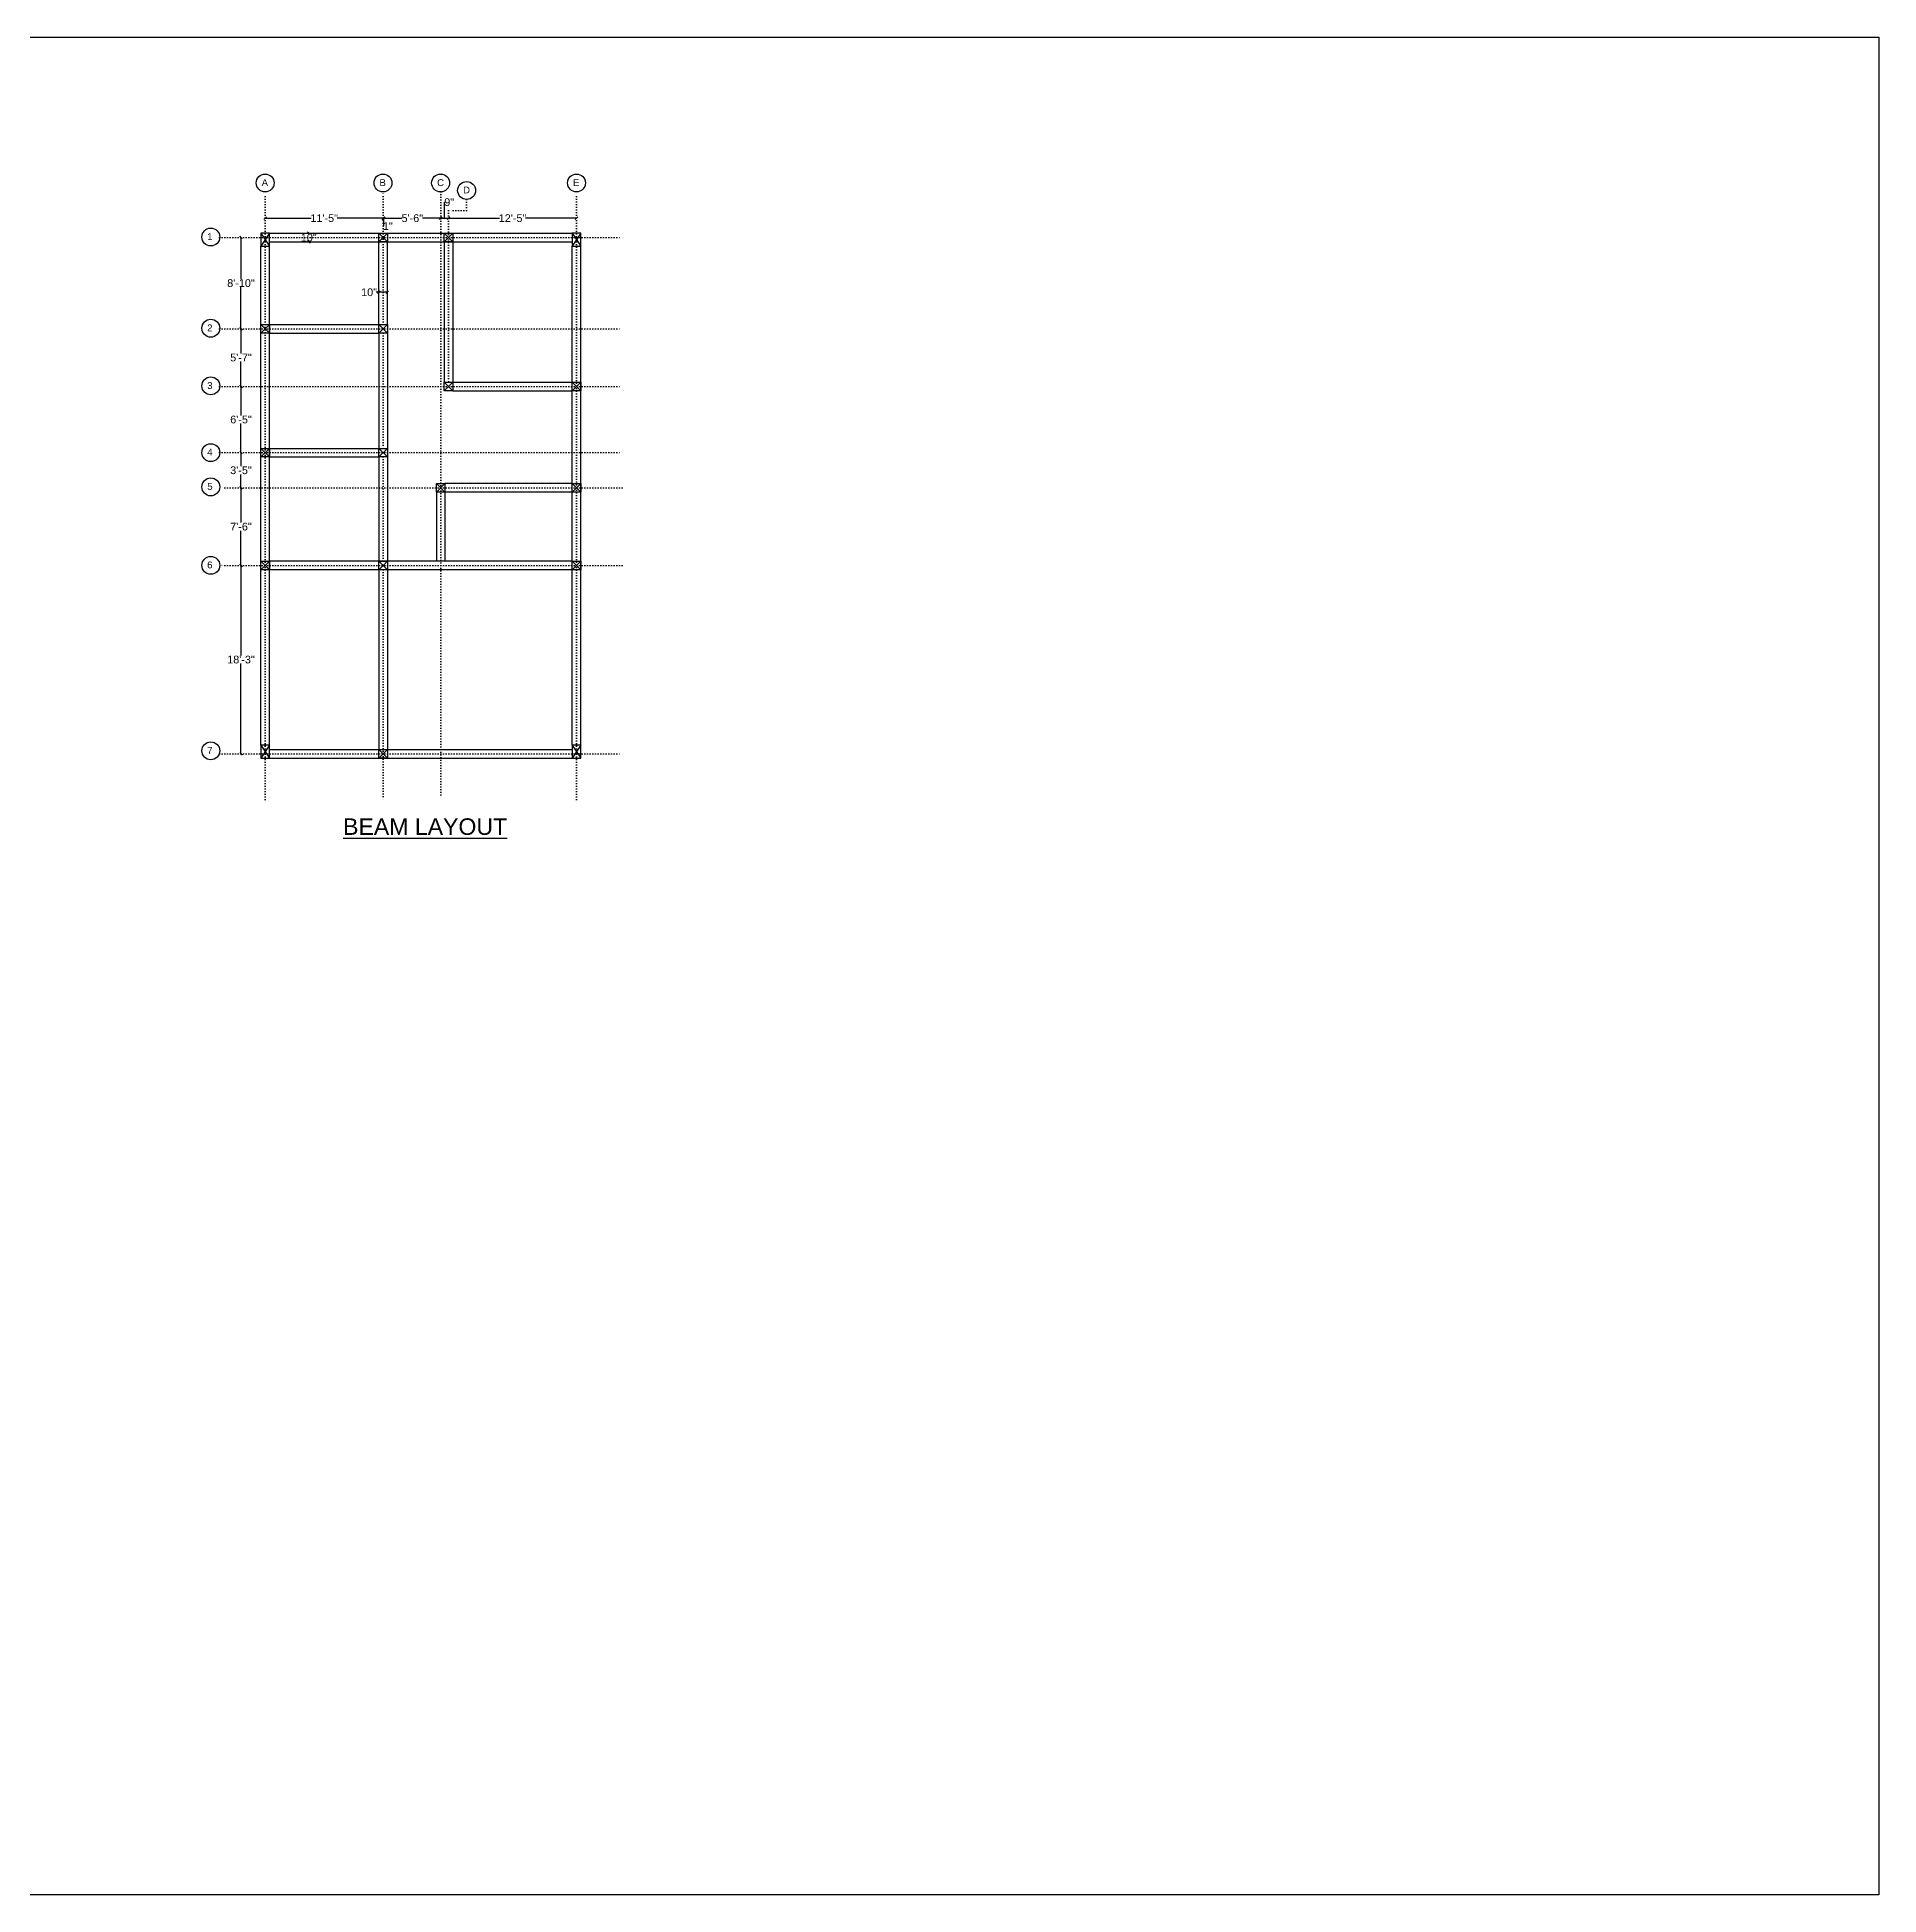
# Model space of a CAD drawing. Header units: inches. Extents: x 1734 to 10776, y 1772 to 3930.
# Drawn here: x 8635 to 10776, y 1772 to 3930 of the extents above; entities that cross this region are included whole.
import ezdxf

# ---------------------------------------------------------------- set-up
doc = ezdxf.new("R2010")
doc.units = ezdxf.units.IN
doc.linetypes.add('ACAD_ISO07W100', pattern=[3, 0, -3])
for name, color, linetype in [('C', 141, 'Continuous'), ('C1', 10, 'Continuous'), ('Naming', 45, 'Continuous')]:
    doc.layers.add(name, color=color, linetype=linetype)
doc.styles.get("Standard").update_dxf_attribs({"font": 'arial.ttf'})
doc.dimstyles.get("Standard").update_dxf_attribs({"dimtxt": 9, "dimasz": 3, "dimexe": 0.18, "dimexo": 0.0625, "dimgap": 0.09, "dimtad": 0, "dimtih": 1, "dimtoh": 1, "dimdec": 0, "dimzin": 0, "dimdsep": 46, "dimlunit": 3, "dimtxsty": 'Standard', "dimblk": 'OBLIQUE', "dimcen": 0.09, "dimse1": 1, "dimse2": 1, "dimclrd": 197, "dimadec": 0, "dimazin": 0, "dimtfac": 1, "dimtdec": 0, "dimtofl": 0, "dimtmove": 0, "dimatfit": 3, "dimfxl": 1, "dimtolj": 1, "dimtzin": 0, "dimarcsym": 0})

# ---------------------------------------------------------------- blocks, each defined once
blk = doc.blocks.new('_Oblique')
at = {"color": 0, "linetype": 'ByBlock', "lineweight": -2}
blk.add_line((-0.5, -0.5), (0.5, 0.5), dxfattribs=at)
blk = doc.blocks.new('*D81')
at = {"color": 197, "lineweight": -2, "transparency": 16777216}
for p, q in [((8950.3, 3702.6), (8950.3, 3702.3)), ((8950.3, 3692.6), (8950.3, 3692.9))]:
    blk.add_line(p, q, dxfattribs=at)
at = {"layer": 'Defpoints', "color": 0, "transparency": 16777216}
for p in [(8945.1, 3702.6), (8945.1, 3692.6), (8950.3, 3692.6)]:
    blk.add_point(p, dxfattribs=at)
at = {"color": 197, "lineweight": -2, "transparency": 16777216, "xscale": 3, "yscale": 3, "zscale": 3}
for p, rotation in [((8950.3, 3702.6), 90), ((8950.3, 3692.6), 270)]:
    blk.add_blockref('_Oblique', p, dxfattribs=dict(at, rotation=rotation))
at = {"color": 0, "transparency": 16777216, "insert": (8950.3, 3697.6), "char_height": 9, "attachment_point": 5}
blk.add_mtext('\\A1;10"', dxfattribs=at)
blk = doc.blocks.new('*D82')
at = {"color": 197, "lineweight": -2, "transparency": 16777216}
for p, q in [((9031.7, 3634), (9028.7, 3634)), ((9041.7, 3634), (9031.7, 3634))]:
    blk.add_line(p, q, dxfattribs=at)
at = {"layer": 'Defpoints', "color": 0, "transparency": 16777216}
for p in [(9031.7, 3644.6), (9031.7, 3634), (9041.7, 3644.6)]:
    blk.add_point(p, dxfattribs=at)
at = {"color": 197, "lineweight": -2, "transparency": 16777216, "xscale": 3, "yscale": 3, "zscale": 3, "rotation": 180}
blk.add_blockref('_Oblique', (9031.7, 3634), dxfattribs=at)
at = {"color": 197, "lineweight": -2, "transparency": 16777216, "xscale": 3, "yscale": 3, "zscale": 3}
blk.add_blockref('_Oblique', (9041.7, 3634), dxfattribs=at)
at = {"color": 0, "transparency": 16777216, "insert": (9020.4, 3634), "char_height": 9, "attachment_point": 5}
blk.add_mtext('\\A1;10"', dxfattribs=at)
blk = doc.blocks.new('*D83')
at = {"color": 197, "lineweight": -2, "transparency": 16777216}
for p, q in [((8899.7, 3720.1), (8953.1, 3720.1)), ((9036.7, 3720.1), (8983.3, 3720.1))]:
    blk.add_line(p, q, dxfattribs=at)
at = {"layer": 'Defpoints', "color": 0, "transparency": 16777216}
for p in [(8899.7, 3717.9), (9036.7, 3720.1), (9036.7, 3717.9)]:
    blk.add_point(p, dxfattribs=at)
at = {"color": 197, "lineweight": -2, "transparency": 16777216, "xscale": 3, "yscale": 3, "zscale": 3, "rotation": 180}
blk.add_blockref('_Oblique', (8899.7, 3720.1), dxfattribs=at)
at = {"color": 197, "lineweight": -2, "transparency": 16777216, "xscale": 3, "yscale": 3, "zscale": 3}
blk.add_blockref('_Oblique', (9036.7, 3720.1), dxfattribs=at)
at = {"color": 0, "transparency": 16777216, "insert": (8968.2, 3720.1), "char_height": 9, "attachment_point": 5}
blk.add_mtext('\\A1;11\'-5"', dxfattribs=at)
blk = doc.blocks.new('*D84')
at = {"color": 197, "lineweight": -2, "transparency": 16777216}
for p, q in [((9036.7, 3720.1), (9037.7, 3720.1)), ((9037.2, 3720.1), (9037.2, 3710.9)), ((9037.2, 3710.9), (9037.4, 3710.9))]:
    blk.add_line(p, q, dxfattribs=at)
at = {"layer": 'Defpoints', "color": 0, "transparency": 16777216}
for p in [(9036.7, 3717.9), (9037.7, 3721.1), (9037.7, 3720.1)]:
    blk.add_point(p, dxfattribs=at)
at = {"color": 197, "lineweight": -2, "transparency": 16777216, "xscale": 3, "yscale": 3, "zscale": 3, "rotation": 180}
blk.add_blockref('_Oblique', (9036.7, 3720.1), dxfattribs=at)
at = {"color": 197, "lineweight": -2, "transparency": 16777216, "xscale": 3, "yscale": 3, "zscale": 3}
blk.add_blockref('_Oblique', (9037.7, 3720.1), dxfattribs=at)
at = {"color": 0, "transparency": 16777216, "insert": (9042.2, 3710.9), "char_height": 9, "attachment_point": 5}
blk.add_mtext('\\A1;1"', dxfattribs=at)
blk = doc.blocks.new('*D85')
at = {"color": 197, "lineweight": -2, "transparency": 16777216}
for p, q in [((9037.7, 3720.1), (9058.6, 3720.1)), ((9103.7, 3720.1), (9082.7, 3720.1))]:
    blk.add_line(p, q, dxfattribs=at)
at = {"layer": 'Defpoints', "color": 0, "transparency": 16777216}
for p in [(9037.7, 3721.1), (9103.7, 3720.1), (9103.7, 3720.1)]:
    blk.add_point(p, dxfattribs=at)
at = {"color": 197, "lineweight": -2, "transparency": 16777216, "xscale": 3, "yscale": 3, "zscale": 3, "rotation": 180}
blk.add_blockref('_Oblique', (9037.7, 3720.1), dxfattribs=at)
at = {"color": 197, "lineweight": -2, "transparency": 16777216, "xscale": 3, "yscale": 3, "zscale": 3}
blk.add_blockref('_Oblique', (9103.7, 3720.1), dxfattribs=at)
at = {"color": 0, "transparency": 16777216, "insert": (9070.7, 3720.1), "char_height": 9, "attachment_point": 5}
blk.add_mtext('\\A1;5\'-6"', dxfattribs=at)
blk = doc.blocks.new('*D86')
at = {"color": 197, "lineweight": -2, "transparency": 16777216}
for p, q in [((9108.2, 3720.1), (9108.2, 3738.7)), ((9108.2, 3738.7), (9108.4, 3738.7)), ((9103.7, 3720.1), (9112.7, 3720.1))]:
    blk.add_line(p, q, dxfattribs=at)
at = {"layer": 'Defpoints', "color": 0, "transparency": 16777216}
for p in [(9103.7, 3720.1), (9112.7, 3720.1), (9112.7, 3720.1)]:
    blk.add_point(p, dxfattribs=at)
at = {"color": 197, "lineweight": -2, "transparency": 16777216, "xscale": 3, "yscale": 3, "zscale": 3, "rotation": 180}
blk.add_blockref('_Oblique', (9103.7, 3720.1), dxfattribs=at)
at = {"color": 197, "lineweight": -2, "transparency": 16777216, "xscale": 3, "yscale": 3, "zscale": 3}
blk.add_blockref('_Oblique', (9112.7, 3720.1), dxfattribs=at)
at = {"color": 0, "transparency": 16777216, "insert": (9113.6, 3738.7), "char_height": 9, "attachment_point": 5}
blk.add_mtext('\\A1;9"', dxfattribs=at)
blk = doc.blocks.new('*D87')
at = {"color": 197, "lineweight": -2, "transparency": 16777216}
for p, q in [((9112.7, 3720.1), (9172.1, 3720.1)), ((9261.7, 3720.1), (9202.3, 3720.1))]:
    blk.add_line(p, q, dxfattribs=at)
at = {"layer": 'Defpoints', "color": 0, "transparency": 16777216}
for p in [(9112.7, 3720.1), (9261.7, 3720.1), (9261.7, 3720.1)]:
    blk.add_point(p, dxfattribs=at)
at = {"color": 197, "lineweight": -2, "transparency": 16777216, "xscale": 3, "yscale": 3, "zscale": 3, "rotation": 180}
blk.add_blockref('_Oblique', (9112.7, 3720.1), dxfattribs=at)
at = {"color": 197, "lineweight": -2, "transparency": 16777216, "xscale": 3, "yscale": 3, "zscale": 3}
blk.add_blockref('_Oblique', (9261.7, 3720.1), dxfattribs=at)
at = {"color": 0, "transparency": 16777216, "insert": (9187.2, 3720.1), "char_height": 9, "attachment_point": 5}
blk.add_mtext('\\A1;12\'-5"', dxfattribs=at)
blk = doc.blocks.new('*D88')
at = {"color": 197, "lineweight": -2, "transparency": 16777216}
for p, q in [((8871.5, 3697.6), (8871.5, 3649.3)), ((8871.5, 3591.6), (8871.5, 3639.9))]:
    blk.add_line(p, q, dxfattribs=at)
at = {"layer": 'Defpoints', "color": 0, "transparency": 16777216}
for p in [(8869.3, 3697.6), (8869.3, 3591.6), (8871.5, 3591.6)]:
    blk.add_point(p, dxfattribs=at)
at = {"color": 197, "lineweight": -2, "transparency": 16777216, "xscale": 3, "yscale": 3, "zscale": 3}
for p, rotation in [((8871.5, 3697.6), 90), ((8871.5, 3591.6), 270)]:
    blk.add_blockref('_Oblique', p, dxfattribs=dict(at, rotation=rotation))
at = {"color": 0, "transparency": 16777216, "insert": (8871.5, 3644.6), "char_height": 9, "attachment_point": 5}
blk.add_mtext('\\A1;8\'-10"', dxfattribs=at)
blk = doc.blocks.new('*D89')
at = {"color": 197, "lineweight": -2, "transparency": 16777216}
for p, q in [((8871.5, 3591.6), (8871.5, 3562.8)), ((8871.5, 3524.6), (8871.5, 3553.4))]:
    blk.add_line(p, q, dxfattribs=at)
at = {"layer": 'Defpoints', "color": 0, "transparency": 16777216}
for p in [(8869.3, 3591.6), (8871.5, 3524.6), (8871.5, 3524.6)]:
    blk.add_point(p, dxfattribs=at)
at = {"color": 197, "lineweight": -2, "transparency": 16777216, "xscale": 3, "yscale": 3, "zscale": 3}
for p, rotation in [((8871.5, 3591.6), 90), ((8871.5, 3524.6), 270)]:
    blk.add_blockref('_Oblique', p, dxfattribs=dict(at, rotation=rotation))
at = {"color": 0, "transparency": 16777216, "insert": (8871.5, 3558.1), "char_height": 9, "attachment_point": 5}
blk.add_mtext('\\A1;5\'-7"', dxfattribs=at)
blk = doc.blocks.new('*D90')
at = {"color": 197, "lineweight": -2, "transparency": 16777216}
for p, q in [((8871.5, 3524.6), (8871.5, 3490.8)), ((8871.5, 3447.6), (8871.5, 3481.4))]:
    blk.add_line(p, q, dxfattribs=at)
at = {"layer": 'Defpoints', "color": 0, "transparency": 16777216}
for p in [(8871.5, 3524.6), (8871.1, 3447.6), (8871.5, 3447.6)]:
    blk.add_point(p, dxfattribs=at)
at = {"color": 197, "lineweight": -2, "transparency": 16777216, "xscale": 3, "yscale": 3, "zscale": 3}
for p, rotation in [((8871.5, 3524.6), 90), ((8871.5, 3447.6), 270)]:
    blk.add_blockref('_Oblique', p, dxfattribs=dict(at, rotation=rotation))
at = {"color": 0, "transparency": 16777216, "insert": (8871.5, 3486.1), "char_height": 9, "attachment_point": 5}
blk.add_mtext('\\A1;6\'-5"', dxfattribs=at)
blk = doc.blocks.new('*D91')
at = {"color": 197, "lineweight": -2, "transparency": 16777216}
for p, q in [((8871.5, 3447.6), (8871.5, 3431.8)), ((8871.5, 3406.6), (8871.5, 3422.4))]:
    blk.add_line(p, q, dxfattribs=at)
at = {"layer": 'Defpoints', "color": 0, "transparency": 16777216}
for p in [(8871.1, 3447.6), (8871.5, 3406.6), (8871.5, 3406.6)]:
    blk.add_point(p, dxfattribs=at)
at = {"color": 197, "lineweight": -2, "transparency": 16777216, "xscale": 3, "yscale": 3, "zscale": 3}
for p, rotation in [((8871.5, 3447.6), 90), ((8871.5, 3406.6), 270)]:
    blk.add_blockref('_Oblique', p, dxfattribs=dict(at, rotation=rotation))
at = {"color": 0, "transparency": 16777216, "insert": (8871.5, 3427.1), "char_height": 9, "attachment_point": 5}
blk.add_mtext('\\A1;3\'-5"', dxfattribs=at)
blk = doc.blocks.new('*D92')
at = {"color": 197, "lineweight": -2, "transparency": 16777216}
for p, q in [((8871.5, 3406.6), (8871.5, 3366.3)), ((8871.5, 3316.6), (8871.5, 3356.9))]:
    blk.add_line(p, q, dxfattribs=at)
at = {"layer": 'Defpoints', "color": 0, "transparency": 16777216}
for p in [(8871.5, 3406.6), (8871.5, 3316.6), (8871.5, 3316.6)]:
    blk.add_point(p, dxfattribs=at)
at = {"color": 197, "lineweight": -2, "transparency": 16777216, "xscale": 3, "yscale": 3, "zscale": 3}
for p, rotation in [((8871.5, 3406.6), 90), ((8871.5, 3316.6), 270)]:
    blk.add_blockref('_Oblique', p, dxfattribs=dict(at, rotation=rotation))
at = {"color": 0, "transparency": 16777216, "insert": (8871.5, 3361.6), "char_height": 9, "attachment_point": 5}
blk.add_mtext('\\A1;7\'-6"', dxfattribs=at)
blk = doc.blocks.new('*D93')
at = {"color": 197, "lineweight": -2, "transparency": 16777216}
for p, q in [((8871.5, 3316.6), (8871.5, 3211.8)), ((8871.5, 3097.6), (8871.5, 3202.4))]:
    blk.add_line(p, q, dxfattribs=at)
at = {"layer": 'Defpoints', "color": 0, "transparency": 16777216}
for p in [(8871.5, 3316.6), (8871.5, 3097.6), (8871.5, 3097.6)]:
    blk.add_point(p, dxfattribs=at)
at = {"color": 197, "lineweight": -2, "transparency": 16777216, "xscale": 3, "yscale": 3, "zscale": 3}
for p, rotation in [((8871.5, 3316.6), 90), ((8871.5, 3097.6), 270)]:
    blk.add_blockref('_Oblique', p, dxfattribs=dict(at, rotation=rotation))
at = {"color": 0, "transparency": 16777216, "insert": (8871.5, 3207.1), "char_height": 9, "attachment_point": 5}
blk.add_mtext('\\A1;18\'-3"', dxfattribs=at)

msp = doc.modelspace()

# ---------------------------------------------------------------- linework, layer by layer
at = {"color": 1, "linetype": 'ACAD_ISO07W100'}
for p, q in [((8899.7, 3044.6), (8899.7, 3750.6)), ((9036.7, 3596.6), (9036.7, 3750.6)), ((9103.7, 3750.6), (9103.7, 3044.6)), ((9133.8, 3742), (9133.8, 3728.9)), ((9261.7, 3044.6), (9261.7, 3750.6)), ((9112.7, 3728.9), (9112.7, 3529.6)), ((9133.8, 3728.9), (9112.7, 3728.9)), ((8846.7, 3697.6), (9314.7, 3697.6)), ((8846.7, 3591.6), (9314.7, 3591.6)), ((9036.7, 3586.6), (9036.7, 3452.6)), ((8846.7, 3524.6), (9314.7, 3524.6)), ((8846.7, 3447.6), (9314.7, 3447.6)), ((9036.7, 3442.6), (9036.7, 3321.6)), ((9314.7, 3406.6), (8846.7, 3406.6)), ((9041.7, 3316.6), (8846.7, 3316.6)), ((9036.7, 3311.6), (9036.7, 3044.6)), ((9314.7, 3316.6), (9041.7, 3316.6)), ((8846.7, 3097.6), (9314.7, 3097.6))]:
    msp.add_line(p, q, dxfattribs=at)
for p, q in [((8904.7, 3702.6), (9256.7, 3702.6)), ((8904.7, 3692.6), (9256.7, 3692.6)), ((9031.7, 3596.6), (9031.7, 3692.6)), ((9041.7, 3596.6), (9041.7, 3692.6)), ((9107.7, 3692.6), (9107.7, 3529.6)), ((9117.7, 3692.6), (9117.7, 3529.6)), ((8894.7, 3107.6), (8894.7, 3687.6)), ((8904.7, 3107.6), (8904.7, 3687.6)), ((9256.7, 3107.6), (9256.7, 3687.6)), ((9266.7, 3107.6), (9266.7, 3687.6)), ((8904.7, 3596.6), (9031.7, 3596.6)), ((8904.7, 3586.6), (9031.7, 3586.6)), ((9031.7, 3586.6), (9031.7, 3452.6)), ((9041.7, 3586.6), (9041.7, 3452.6)), ((9117.7, 3529.6), (9256.7, 3529.6)), ((9117.7, 3519.6), (9256.7, 3519.6)), ((8904.7, 3452.6), (9031.7, 3452.6)), ((8904.7, 3442.6), (9031.7, 3442.6)), ((9031.7, 3442.6), (9031.7, 3321.6)), ((9041.7, 3442.6), (9041.7, 3321.6)), ((9256.7, 3411.6), (9108.7, 3411.6)), ((9098.7, 3401.6), (9098.7, 3321.6)), ((9256.7, 3401.6), (9108.7, 3401.6)), ((9108.7, 3401.6), (9108.7, 3321.6)), ((9041.7, 3321.6), (8904.7, 3321.6)), ((9041.7, 3311.6), (8904.7, 3311.6)), ((9031.7, 3311.6), (9031.7, 3102.6)), ((9256.7, 3321.6), (9041.7, 3321.6)), ((9256.7, 3311.6), (9041.7, 3311.6)), ((9041.7, 3311.6), (9041.7, 3102.6)), ((8904.7, 3102.6), (9256.7, 3102.6)), ((8904.7, 3092.6), (9256.7, 3092.6))]:
    msp.add_line(p, q)
msp.add_lwpolyline([(1733.7, 3930.5), (10775.8, 3930.5), (10775.8, 1771.5), (1733.7, 1771.5)], close=True)
for centre in [(8899.6, 3761), (9036.6, 3761), (9103.6, 3761), (9133.8, 3752.3), (9261.6, 3761), (8836.4, 3698.2), (8836.4, 3592.2), (8836.4, 3525.2), (8836.4, 3447.6), (8836.4, 3407.8), (8836.4, 3316.6), (8836.4, 3101.1)]:
    msp.add_circle(centre, 10.4)
at = {"layer": 'C'}
for p, q in [((8904.7, 3702.6), (8894.7, 3687.6)), ((8894.7, 3702.6), (8904.7, 3687.6)), ((9266.7, 3702.6), (9256.7, 3687.6)), ((9256.7, 3702.6), (9266.7, 3687.6)), ((8904.7, 3107.6), (8894.7, 3092.6)), ((8894.7, 3107.6), (8904.7, 3092.6)), ((9266.7, 3107.6), (9256.7, 3092.6)), ((9256.7, 3107.6), (9266.7, 3092.6))]:
    msp.add_line(p, q, dxfattribs=at)
for points in [[(8894.7, 3687.6), (8904.7, 3687.6), (8904.7, 3702.6), (8894.7, 3702.6)], [(9256.7, 3687.6), (9266.7, 3687.6), (9266.7, 3702.6), (9256.7, 3702.6)], [(8894.7, 3092.6), (8904.7, 3092.6), (8904.7, 3107.6), (8894.7, 3107.6)], [(9256.7, 3092.6), (9266.7, 3092.6), (9266.7, 3107.6), (9256.7, 3107.6)]]:
    msp.add_lwpolyline(points, close=True, dxfattribs=at)
at = {"layer": 'C1'}
for p, q in [((9031.7, 3702.6), (9041.7, 3692.6)), ((9041.7, 3702.6), (9031.7, 3692.6)), ((9107.7, 3702.6), (9117.7, 3692.6)), ((9117.7, 3702.6), (9107.7, 3692.6)), ((8894.7, 3596.6), (8904.7, 3586.6)), ((8904.7, 3596.6), (8894.7, 3586.6)), ((9031.7, 3586.6), (9031.7, 3596.6)), ((9031.7, 3596.6), (9041.7, 3596.6)), ((9031.7, 3596.6), (9041.7, 3586.6)), ((9041.7, 3596.6), (9031.7, 3586.6)), ((9041.7, 3586.6), (9031.7, 3586.6)), ((9041.7, 3596.6), (9041.7, 3586.6)), ((9107.7, 3519.6), (9107.7, 3529.6)), ((9107.7, 3529.6), (9117.7, 3529.6)), ((9107.7, 3529.6), (9117.7, 3519.6)), ((9117.7, 3529.6), (9107.7, 3519.6)), ((9117.7, 3519.6), (9107.7, 3519.6)), ((9117.7, 3529.6), (9117.7, 3519.6)), ((9256.7, 3529.6), (9266.7, 3519.6)), ((9266.7, 3529.6), (9256.7, 3519.6)), ((8894.7, 3452.6), (8904.7, 3442.6)), ((8904.7, 3452.6), (8894.7, 3442.6)), ((9031.7, 3452.6), (9041.7, 3442.6)), ((9041.7, 3452.6), (9031.7, 3442.6)), ((9098.7, 3411.6), (9108.7, 3401.6)), ((9108.7, 3411.6), (9098.7, 3401.6)), ((9256.7, 3411.6), (9266.7, 3401.6)), ((9266.7, 3411.6), (9256.7, 3401.6)), ((8894.7, 3321.6), (8904.7, 3311.6)), ((8904.7, 3321.6), (8894.7, 3311.6)), ((9031.7, 3321.6), (9041.7, 3311.6)), ((9041.7, 3321.6), (9031.7, 3311.6)), ((9256.7, 3321.6), (9266.7, 3311.6)), ((9266.7, 3321.6), (9256.7, 3311.6)), ((9031.7, 3102.6), (9041.7, 3092.6)), ((9041.7, 3102.6), (9031.7, 3092.6))]:
    msp.add_line(p, q, dxfattribs=at)
for points in [[(9041.7, 3692.6), (9031.7, 3692.6), (9031.7, 3702.6), (9041.7, 3702.6)], [(9117.7, 3692.6), (9107.7, 3692.6), (9107.7, 3702.6), (9117.7, 3702.6)], [(8904.7, 3586.6), (8894.7, 3586.6), (8894.7, 3596.6), (8904.7, 3596.6)], [(9266.7, 3519.6), (9256.7, 3519.6), (9256.7, 3529.6), (9266.7, 3529.6)], [(8904.7, 3442.6), (8894.7, 3442.6), (8894.7, 3452.6), (8904.7, 3452.6)], [(9041.7, 3442.6), (9031.7, 3442.6), (9031.7, 3452.6), (9041.7, 3452.6)], [(9108.7, 3401.6), (9098.7, 3401.6), (9098.7, 3411.6), (9108.7, 3411.6)], [(9266.7, 3401.6), (9256.7, 3401.6), (9256.7, 3411.6), (9266.7, 3411.6)], [(8904.7, 3311.6), (8894.7, 3311.6), (8894.7, 3321.6), (8904.7, 3321.6)], [(9041.7, 3311.6), (9031.7, 3311.6), (9031.7, 3321.6), (9041.7, 3321.6)], [(9266.7, 3311.6), (9256.7, 3311.6), (9256.7, 3321.6), (9266.7, 3321.6)], [(9041.7, 3092.6), (9031.7, 3092.6), (9031.7, 3102.6), (9041.7, 3102.6)]]:
    msp.add_lwpolyline(points, close=True, dxfattribs=at)

# ---------------------------------------------------------------- texts
at = {"char_height": 8, "attachment_point": 1}
for s, insert in [('A', (8895.5, 3765.4)), ('B', (9032.5, 3765.4)), ('C', (9099.5, 3765.4)), ('D', (9129.7, 3756.8)), ('E', (9257.5, 3765.4)), ('1', (8832.2, 3702.6)), ('2', (8832.2, 3596.6)), ('3', (8832.2, 3529.6)), ('4', (8832.2, 3452.1)), ('5', (8832.3, 3412.3)), ('6', (8832.2, 3321.1)), ('7', (8832.2, 3105.5))]:
    msp.add_mtext_dynamic_manual_height_columns(s, width=672.189, gutter_width=40, heights=[0], dxfattribs=dict(at, insert=insert))
at = {"layer": 'Naming', "insert": (8990.2, 3022.6), "char_height": 19.2, "attachment_point": 1}
msp.add_mtext_dynamic_manual_height_columns('{\\LBEAM LAYOUT}', width=6381.972, gutter_width=96, heights=[0], dxfattribs=at)

# ---------------------------------------------------------------- dimensions: what is measured, and where the dimension line sits
for base, p1, p2, picture, middle in [((9112.7, 3720.1), (9103.7, 3720.1), (9112.7, 3720.1), '*D86', (9108.5, 3738.7)), ((9037.7, 3720.1), (9036.7, 3717.9), (9037.7, 3721.1), '*D84', (9037.5, 3710.9)), ((9103.7, 3720.1), (9037.7, 3721.1), (9103.7, 3720.1), '*D85', (9070.7, 3720.1)), ((9261.7, 3720.1), (9112.7, 3720.1), (9261.7, 3720.1), '*D87', (9187.2, 3720.1))]:
    dim = msp.add_linear_dim(base=base, p1=p1, p2=p2, dimstyle='Standard', override={"dimtmove": 1})
    dim.commit()
    dim.dimension.update_dxf_attribs({"geometry": picture, "text_midpoint": middle})
for base, p1, p2, picture, middle in [((9036.7, 3720.1), (8899.7, 3717.9), (9036.7, 3717.9), '*D83', (8968.2, 3720.1)), ((9031.7, 3634), (9041.7, 3644.6), (9031.7, 3644.6), '*D82', (9020.4, 3634))]:
    dim = msp.add_linear_dim(base=base, p1=p1, p2=p2, dimstyle='Standard')
    dim.commit()
    dim.dimension.update_dxf_attribs({"geometry": picture, "text_midpoint": middle})
for base, p1, p2, picture, middle in [((8871.5, 3591.6), (8869.3, 3697.6), (8869.3, 3591.6), '*D88', (8871.5, 3644.6)), ((8950.3, 3692.6), (8945.1, 3702.6), (8945.1, 3692.6), '*D81', (8950.3, 3697.6))]:
    dim = msp.add_linear_dim(base=base, p1=p1, p2=p2, angle=90, dimstyle='Standard')
    dim.commit()
    dim.dimension.update_dxf_attribs({"geometry": picture, "text_midpoint": middle})
for base, p1, p2, picture, middle in [((8871.5, 3524.6), (8869.3, 3591.6), (8871.5, 3524.6), '*D89', (8871.5, 3558.1)), ((8871.5, 3447.6), (8871.5, 3524.6), (8871.1, 3447.6), '*D90', (8871.5, 3486.1)), ((8871.5, 3406.6), (8871.1, 3447.6), (8871.5, 3406.6), '*D91', (8871.5, 3427.1)), ((8871.5, 3316.6), (8871.5, 3406.6), (8871.5, 3316.6), '*D92', (8871.5, 3361.6)), ((8871.5, 3097.6), (8871.5, 3316.6), (8871.5, 3097.6), '*D93', (8871.5, 3207.1))]:
    dim = msp.add_linear_dim(base=base, p1=p1, p2=p2, angle=90, dimstyle='Standard', override={"dimtmove": 1})
    dim.commit()
    dim.dimension.update_dxf_attribs({"geometry": picture, "text_midpoint": middle})

doc.saveas('drawing.dxf')
